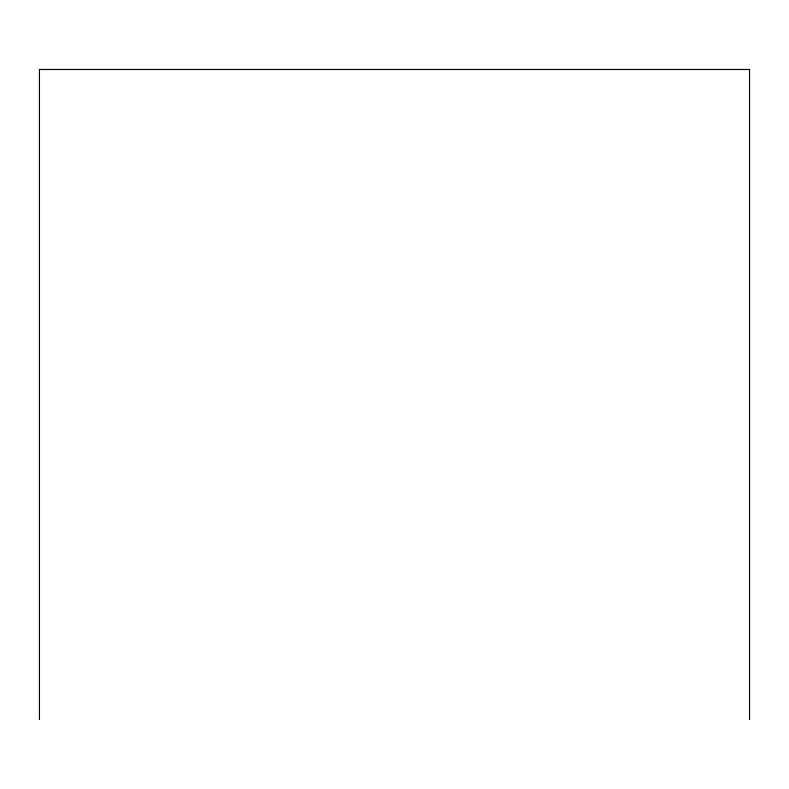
<?xml version="1.0" encoding="UTF-8"?>
<svg xmlns="http://www.w3.org/2000/svg" width="789" height="789" viewBox="0 0 789 789"><rect width="100%" height="100%" fill="white"/><g stroke="black" fill="none" stroke-linecap="round" stroke-linejoin="round"><path stroke-width="1.18" d="M749.55 719.529L749.55 69.471L39.45 69.471L39.45 719.529"/></g></svg>
